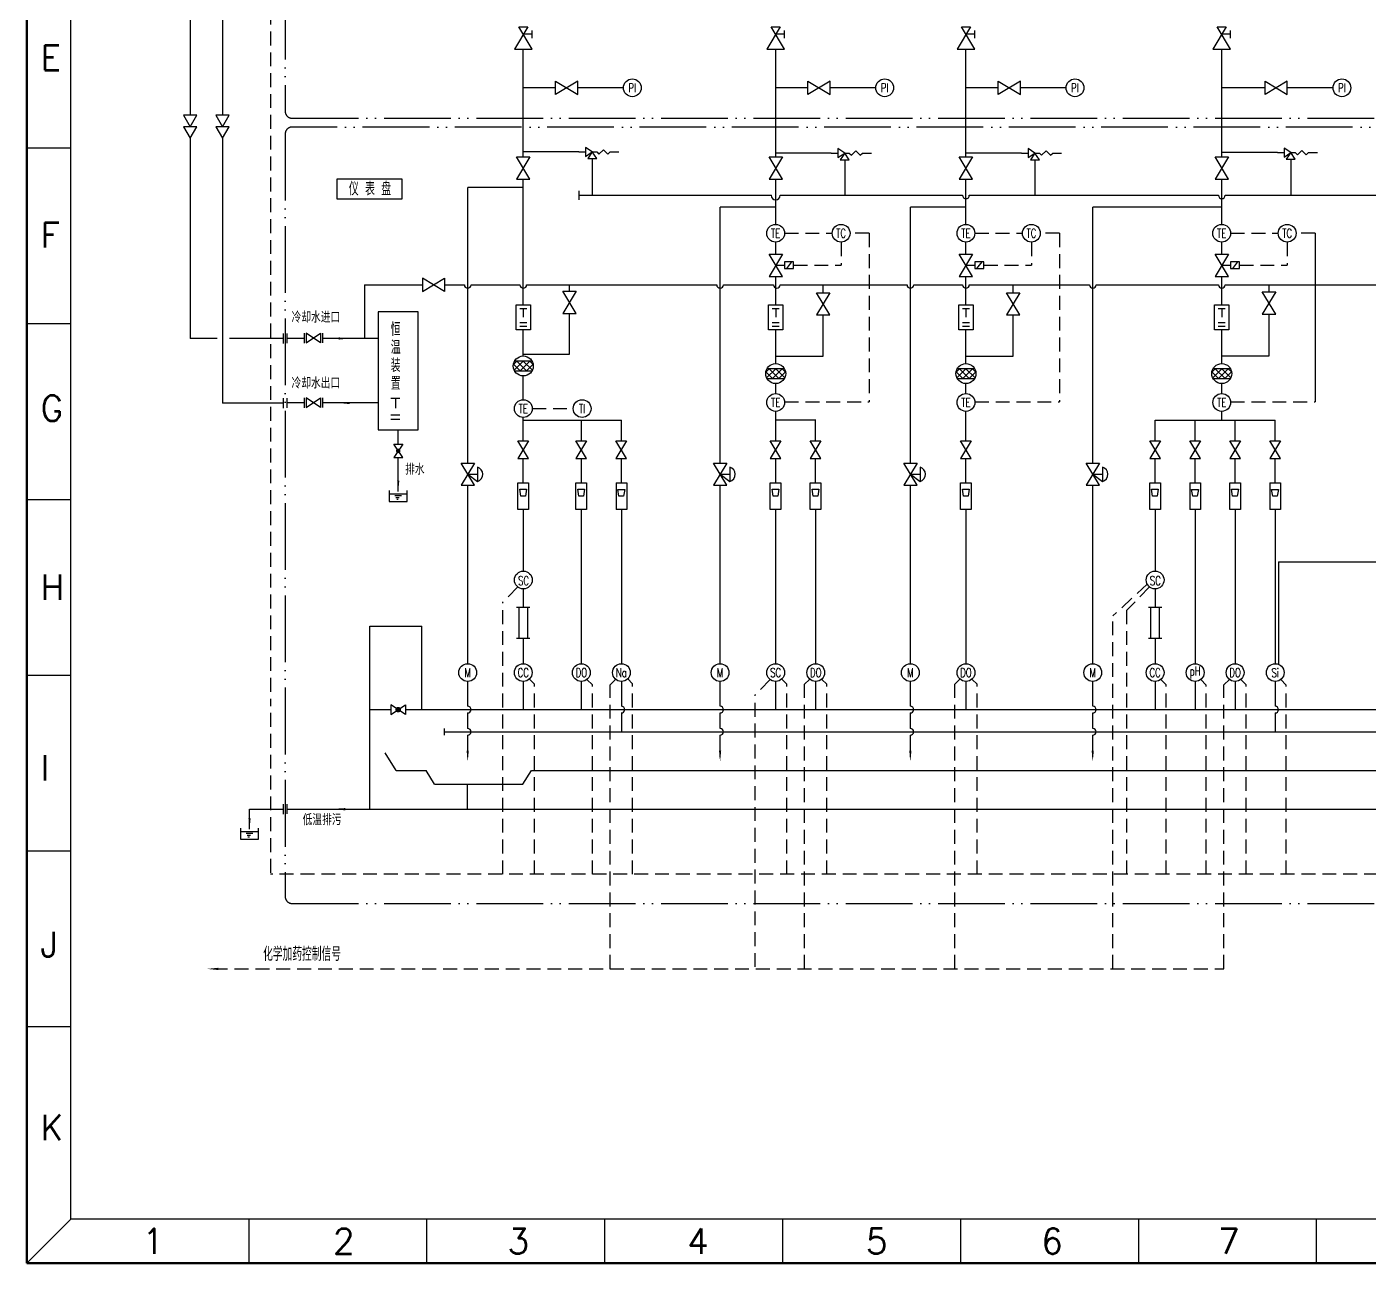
# Model space of a CAD drawing. Extents: x 2841 to 3896, y -1237 to -503.
# Drawn here: x 2840.7 to 3323.5, y -1236.7 to -792 of the extents above; entities that cross this region are included whole.
import ezdxf
from ezdxf.enums import TextEntityAlignment as Align

# ---------------------------------------------------------------- set-up
doc = ezdxf.new("R2010")
doc.units = 0
doc.header["$LTSCALE"] = 10
doc.header["$MEASUREMENT"] = 0
for name, pattern in [('ACAD_ISO05W100', [33, 24, -3, 0, -3, 0, -3]), ('F', [0.75, 0.5, -0.25]), ('K', [2.5, 1.25, -0.25, 0.25, -0.25, 0.25, -0.25])]:
    doc.linetypes.add(name, pattern=pattern)
doc.layers.get('0').update_dxf_attribs({"linetype": 'CONTINUOUS'})
for name, color, linetype in [('01', 7, 'CONTINUOUS'), ('04', 7, 'F'), ('07', 7, 'K'), ('11', 7, 'CONTINUOUS')]:
    doc.layers.add(name, color=color, linetype=linetype)
doc.styles.add('HZ', font='geditxt.shx', dxfattribs={"width": 0.7, "bigfont": 'hztxt1.shx'})
doc.styles.add('样式 2', font='txt.shx', dxfattribs={"height": 2})

# ---------------------------------------------------------------- blocks, each defined once
blk = doc.blocks.new('SLZZ')
for p, q in [((-3, 14), (3, 14)), ((-2, 14), (-2, 0)), ((2, 0), (2, 14)), ((-3, 0), (3, 0))]:
    blk.add_line(p, q)
blk = doc.blocks.new('SZYF')
for p, q in [((-3, 10), (3, 10)), ((3, 10), (-3, 0)), ((3, 0), (-3, 10)), ((-3, 0), (3, 0))]:
    blk.add_line(p, q)
blk = doc.blocks.new('SJYFL')
for p, q in [((2, 10), (-4, 0)), ((4, 0), (-2, 10)), ((-2, 10), (2, 10)), ((3.79, 6.65), (0, 6.67)), ((3.79, 8.29), (3.79, 4.89)), ((-4, 0), (4, 0))]:
    blk.add_line(p, q)
blk = doc.blocks.new('SAQF')
for p, q in [((-6, 0), (-3, 0)), ((-3, 2), (-3, -2)), ((0, 0), (-3, 2)), ((-3, -2), (0, 0)), ((0, 0), (-2, -3)), ((0, 0), (2, 0)), ((2, -3), (0, 0)), ((2, 0), (3, -1)), ((3, -1), (5, 1)), ((5, 1), (7, -1)), ((7, -1), (8, 0)), ((8, 0), (12, 0)), ((-2, -3), (2, -3)), ((0, -3), (0, -5))]:
    blk.add_line(p, q)

msp = doc.modelspace()

# ---------------------------------------------------------------- linework, layer by layer
at = {"color": 7, "linetype": 'ByBlock', "lineweight": 50}
for p, q in [((2840.73, -1236.66), (2840.73, -503.5)), ((3896.23, -1236.66), (2840.73, -1236.66))]:
    msp.add_line(p, q, dxfattribs=at)
at = {"color": 7, "linetype": 'ByBlock', "lineweight": 30}
for p, q in [((2856.53, -1220.86), (2856.53, -519.3)), ((3880.43, -1220.86), (2856.53, -1220.86))]:
    msp.add_line(p, q, dxfattribs=at)
at = {"color": 4}
for p, q in [((2899.47, -602.17), (2899.47, -823.79)), ((2911.11, -619.48), (2911.11, -823.79)), ((2911.11, -805.21), (2911.11, -823.79)), ((2899.47, -832.05), (2899.47, -904.15)), ((2911.11, -832.05), (2911.11, -927.35)), ((2962.15, -884.79), (2962.15, -904.1)), ((2962.15, -884.79), (2982.99, -884.79)), ((2990.99, -884.79), (2998.08, -884.79)), ((3000.48, -884.79), (3018.08, -884.79)), ((3020.48, -884.79), (3088.84, -884.79)), ((3035.88, -887.14), (3035.88, -884.79)), ((3091.25, -884.79), (3109.27, -884.79)), ((3111.68, -884.79), (3157.28, -884.79)), ((3127.07, -887.63), (3127.07, -884.79)), ((3159.68, -884.79), (3177.28, -884.79)), ((3179.68, -884.79), (3222.87, -884.79)), ((3195.5, -887.63), (3195.5, -884.79)), ((3225.27, -884.79), (3269.27, -884.79)), ((3271.67, -884.79), (3332.07, -884.79)), ((3287.46, -887.3), (3287.46, -884.79)), ((3035.88, -909.79), (3035.88, -895.14)), ((3127.07, -910.4), (3127.07, -895.63)), ((3195.5, -910.4), (3195.5, -895.63)), ((3287.46, -910.33), (3287.46, -895.3)), ((2909.12, -904.15), (2899.47, -904.15)), ((2919.1, -904.15), (2913.63, -904.15)), ((2932.85, -904.15), (2919.1, -904.15)), ((2940.41, -904.1), (2934.28, -904.1)), ((2967.08, -904.1), (2947.08, -904.1)), ((3019.27, -909.79), (3035.88, -909.79)), ((3110.04, -910.4), (3127.07, -910.4)), ((3178.47, -910.4), (3195.5, -910.4)), ((3270.47, -910.33), (3287.46, -910.33)), ((2919.03, -927.35), (2911.11, -927.35)), ((2932.85, -927.35), (2919.03, -927.35)), ((2940.41, -927.3), (2934.28, -927.3)), ((2967.08, -927.3), (2947.08, -927.3))]:
    msp.add_line(p, q, dxfattribs=at)
at = {"color": 7, "linetype": 'ByBlock', "lineweight": -3}
for p, q in [((2856.53, -835.67), (2840.73, -835.67)), ((2856.53, -898.88), (2840.73, -898.88)), ((2856.53, -962.08), (2840.73, -962.08)), ((2856.53, -1025.28), (2840.73, -1025.28)), ((2856.53, -1088.49), (2840.73, -1088.49)), ((2856.53, -1151.69), (2840.73, -1151.69)), ((2856.53, -1220.86), (2840.73, -1236.66)), ((2920.52, -1220.86), (2920.52, -1236.66)), ((2920.52, -1220.86), (2920.52, -1236.66)), ((2984.51, -1220.86), (2984.51, -1236.66)), ((3048.51, -1220.86), (3048.51, -1236.66)), ((3112.5, -1220.86), (3112.5, -1236.66)), ((3176.49, -1220.86), (3176.49, -1236.66)), ((3240.49, -1220.86), (3240.49, -1236.66)), ((3304.48, -1220.86), (3304.48, -1236.66))]:
    msp.add_line(p, q, dxfattribs=at)
at = {"color": 0}
for p, q in [((3039.21, -851.01), (3039.21, -854.21)), ((3039.21, -852.61), (3108.57, -852.61)), ((3111.68, -852.61), (3177.28, -852.61)), ((3179.68, -852.61), (3269.27, -852.61)), ((3271.67, -852.61), (3373.27, -852.61)), ((2934.28, -902.36), (2934.28, -905.83)), ((2941.18, -905.72), (2946.39, -902.24)), ((2946.39, -905.72), (2941.18, -902.24)), ((2941.18, -902.24), (2941.18, -905.72)), ((2946.39, -902.24), (2946.39, -905.72)), ((2934.28, -925.56), (2934.28, -929.03)), ((2941.18, -928.92), (2946.39, -925.44)), ((2946.39, -928.92), (2941.18, -925.44)), ((2941.18, -925.44), (2941.18, -928.92)), ((2946.39, -925.44), (2946.39, -928.92)), ((2934.28, -1071.6), (2934.28, -1075.08))]:
    msp.add_line(p, q, dxfattribs=at)
for points in [[(2901.86, -823.79), (2897.09, -823.79), (2899.47, -827.92)], [(2913.49, -823.79), (2908.73, -823.79), (2911.11, -827.92)], [(2901.86, -827.92), (2897.09, -827.92), (2899.47, -832.05)], [(2913.49, -827.92), (2908.73, -827.92), (2911.11, -832.05)]]:
    msp.add_lwpolyline(points, close=True, dxfattribs=at)
at = {"color": 4}
for points in [[(2952.9, -904.1, 0.8, 0, 0), (2956.9, -904.1, 0, 0, 0)], [(2956.87, -927.3, 0.8, 0, 0), (2952.87, -927.3, 0, 0, 0)]]:
    msp.add_lwpolyline(points, format="xyseb", dxfattribs=at)
at = {"color": 0}
for points in [[(2974.29, -955.18, 0.8, 0, 0), (2974.29, -959.18, 0, 0, 0)], [(2920.81, -1076.63, 0.8, 0, 0), (2920.81, -1080.63, 0, 0, 0)]]:
    msp.add_lwpolyline(points, format="xyseb", dxfattribs=at)
for centre in [(3178.48, -852.61), (3270.47, -852.61)]:
    msp.add_arc(centre, 1.2, 180, 0, dxfattribs=at)
at = {"color": 4}
for centre in [(2999.27, -884.79), (3019.28, -884.79), (3090.04, -884.79), (3110.48, -884.79), (3158.47, -884.79), (3178.48, -884.79), (3224.07, -884.79), (3270.47, -884.79)]:
    msp.add_arc(centre, 1.2, 180, 0, dxfattribs=at)
at = {"layer": '01', "color": 0}
for p, q in [((2990.99, -887.19), (2982.99, -882.39)), ((2982.99, -887.19), (2990.99, -882.39)), ((2982.99, -882.39), (2982.99, -887.19)), ((2990.99, -882.39), (2990.99, -887.19)), ((3091.68, -884.79), (3108.57, -884.79)), ((3016.71, -900.94), (3016.71, -891.98)), ((3016.71, -891.98), (3021.83, -891.98)), ((3021.83, -891.98), (3021.83, -900.94)), ((3107.48, -900.94), (3107.48, -891.98)), ((3107.48, -891.98), (3112.6, -891.98)), ((3112.6, -891.98), (3112.6, -900.94)), ((3175.91, -900.94), (3175.91, -891.98)), ((3175.91, -891.98), (3181.03, -891.98)), ((3181.03, -891.98), (3181.03, -900.94)), ((3267.91, -900.94), (3267.91, -891.98)), ((3267.91, -891.98), (3273.03, -891.98)), ((3273.03, -891.98), (3273.03, -900.94)), ((2967.08, -894.51), (2967.08, -936.91)), ((2981.5, -894.51), (2967.08, -894.51)), ((2981.5, -936.91), (2981.5, -894.51)), ((3017.99, -893.26), (3020.55, -893.26)), ((3019.27, -893.26), (3019.27, -896.46)), ((3108.76, -893.26), (3111.32, -893.26)), ((3110.04, -893.26), (3110.04, -896.46)), ((3177.19, -893.26), (3179.75, -893.26)), ((3178.47, -893.26), (3178.47, -896.46)), ((3269.19, -893.26), (3271.75, -893.26)), ((3270.47, -893.26), (3270.47, -896.46)), ((2932.85, -902.35), (2932.85, -905.95)), ((2940.41, -902.23), (2940.41, -905.83)), ((2947.08, -902.24), (2947.08, -905.72)), ((3021.83, -900.94), (3016.71, -900.94)), ((3017.99, -898.38), (3020.55, -898.38)), ((3017.99, -899.66), (3020.55, -899.66)), ((3112.6, -900.94), (3107.48, -900.94)), ((3108.76, -898.38), (3111.32, -898.38)), ((3108.76, -899.66), (3111.32, -899.66)), ((3181.03, -900.94), (3175.91, -900.94)), ((3177.19, -898.38), (3179.75, -898.38)), ((3177.19, -899.66), (3179.75, -899.66)), ((3273.03, -900.94), (3267.91, -900.94)), ((3269.19, -898.38), (3271.75, -898.38)), ((3269.19, -899.66), (3271.75, -899.66)), ((2932.85, -925.55), (2932.85, -929.15)), ((2940.41, -925.43), (2940.41, -929.03)), ((2947.08, -925.44), (2947.08, -928.92)), ((2971.66, -925.51), (2974.86, -925.51)), ((2973.26, -925.51), (2973.26, -929.19)), ((2971.66, -931.55), (2974.86, -931.55)), ((2971.66, -933.15), (2974.86, -933.15)), ((2967.08, -936.91), (2981.5, -936.91)), ((2964.11, -1073.39), (2964.11, -1007.55)), ((2964.11, -1007.55), (2982.73, -1007.55)), ((2982.73, -1037.59), (2982.73, -1007.55)), ((2982.73, -1037.59), (3826.88, -1037.59)), ((2990.82, -1044.39), (2990.82, -1046.79)), ((2990.82, -1045.59), (3837.97, -1045.59)), ((2973.54, -1059.49), (2969.54, -1053.09)), ((2973.54, -1059.49), (2984.35, -1059.49)), ((2987.39, -1064.36), (2984.35, -1059.49)), ((3019.16, -1064.36), (3022.2, -1059.49)), ((3022.2, -1059.49), (3760.16, -1059.49)), ((2987.39, -1064.36), (3019.16, -1064.36)), ((2999.09, -1064.36), (2999.09, -1073.39)), ((2932.85, -1071.59), (2932.85, -1075.19)), ((2920.81, -1073.39), (2932.85, -1073.39)), ((2920.81, -1080.63), (2920.81, -1073.39)), ((2934.28, -1073.39), (3837.97, -1073.39))]:
    msp.add_line(p, q, dxfattribs=at)
at = {"layer": '01'}
msp.add_arc((3110.05, -852.61), 1.63, 180, 0, dxfattribs=at)
at = {"layer": '04', "color": 6}
for p, q in [((2928.33, -771.19), (2928.33, -1036.39)), ((3017.31, -993.47), (3011.9, -998.96)), ((3243.69, -992.48), (3231.32, -1003.84)), ((3244.53, -993.47), (3236.27, -1001.86)), ((3011.9, -1096.82), (3011.9, -998.96)), ((3231.32, -1130.83), (3231.32, -1003.84)), ((3236.27, -1096.82), (3236.27, -1001.86)), ((3021.51, -1026.65), (3023.25, -1028.39)), ((3042.18, -1026.74), (3044.12, -1028.68)), ((3052.49, -1026.71), (3050.52, -1028.68)), ((3056.81, -1026.56), (3058.55, -1028.3)), ((3108.05, -1026.79), (3102.65, -1032.27)), ((3112.28, -1026.65), (3114.02, -1028.39)), ((3122.16, -1026.72), (3120.42, -1028.46)), ((3126.68, -1026.72), (3128.42, -1028.46)), ((3176.19, -1026.72), (3174.45, -1028.46)), ((3180.71, -1026.72), (3182.45, -1028.46)), ((3248.53, -1026.74), (3250.47, -1028.68)), ((3262.89, -1026.77), (3264.87, -1028.75)), ((3273.22, -1026.71), (3271.25, -1028.68)), ((3277.3, -1026.74), (3279.25, -1028.68)), ((3291.69, -1026.77), (3293.67, -1028.75)), ((3023.25, -1096.82), (3023.25, -1028.39)), ((3044.12, -1096.82), (3044.12, -1028.68)), ((3050.52, -1130.83), (3050.52, -1028.68)), ((3058.55, -1096.82), (3058.55, -1028.3)), ((3102.65, -1130.13), (3102.65, -1032.27)), ((3114.02, -1096.82), (3114.02, -1028.39)), ((3120.42, -1130.83), (3120.42, -1028.46)), ((3128.42, -1096.82), (3128.42, -1028.46)), ((3174.45, -1130.83), (3174.45, -1028.46)), ((3182.45, -1096.82), (3182.45, -1028.46)), ((3250.47, -1096.82), (3250.47, -1028.68)), ((3264.87, -1096.82), (3264.87, -1028.75)), ((3271.25, -1130.83), (3271.25, -1028.68)), ((3279.25, -1096.82), (3279.25, -1028.68)), ((3293.67, -1096.82), (3293.67, -1028.75)), ((2928.33, -1038.79), (2928.33, -1096.82)), ((3821.65, -1096.82), (2928.33, -1096.82)), ((2907.94, -1130.83), (3271.25, -1130.83))]:
    msp.add_line(p, q, dxfattribs=at)
at = {"layer": '04', "color": 0}
for p, q in [((3113.22, -866.26), (3130.37, -866.26)), ((3143.63, -866.26), (3136.77, -866.26)), ((3143.63, -866.26), (3143.63, -926.83)), ((3181.65, -866.26), (3198.8, -866.26)), ((3212.06, -866.26), (3205.2, -866.26)), ((3212.06, -866.26), (3212.06, -926.83)), ((3273.65, -866.26), (3290.8, -866.26)), ((3304.06, -866.26), (3297.2, -866.26)), ((3133.57, -869.46), (3133.57, -877.75)), ((3202, -869.46), (3202, -877.75)), ((3294, -869.46), (3294, -877.75)), ((3116.45, -877.75), (3133.57, -877.75)), ((3184.88, -877.75), (3202, -877.75)), ((3276.87, -877.75), (3294, -877.75)), ((3113.24, -926.83), (3143.63, -926.83)), ((3181.67, -926.83), (3212.06, -926.83)), ((3273.67, -926.83), (3304.06, -926.83)), ((3022.47, -929.32), (3037.23, -929.32))]:
    msp.add_line(p, q, dxfattribs=at)
at = {"layer": '04', "color": 6}
msp.add_lwpolyline([(2909.54, -1130.83, 0.8, 0, 0), (2905.54, -1130.83, 0, 0, 0)], format="xyseb", dxfattribs=at)
at = {"layer": '07', "color": 0, "linetype": 'ACAD_ISO05W100', "ltscale": 0.1}
for p, q in [((2933.65, -646.96), (2933.65, -822.47)), ((2936.05, -824.87), (3732.41, -824.88))]:
    msp.add_line(p, q, dxfattribs=at)
msp.add_lwpolyline([(2936.05, -1107.28), (3848.68, -1107.28, 0.414214), (3851.08, -1104.88), (3851.08, -830.48, 0.414214), (3848.68, -828.08), (2936.05, -828.08, 0.414214), (2933.65, -830.48), (2933.65, -1104.88, 0.414214)], format="xyb", close=True, dxfattribs=at)
at = {"layer": '07', "color": 0}
for points in [[(2971.09, -958.78), (2971.09, -962.78), (2977.49, -962.78), (2977.49, -958.78)], [(2917.61, -1080.23), (2917.61, -1084.23), (2924.01, -1084.23), (2924.01, -1080.23)]]:
    msp.add_lwpolyline(points, dxfattribs=at)
msp.add_arc((2936.05, -822.47), 2.4, 179.9462, 270, dxfattribs=at)
at = {"layer": '11', "color": 3}
for p, q in [((3019.28, -838.76), (3019.28, -800.02)), ((3110.05, -838.76), (3110.05, -800.02)), ((3178.48, -838.76), (3178.48, -800.02)), ((3270.48, -838.76), (3270.48, -800.02)), ((3019.28, -891.98), (3019.28, -846.76)), ((3110.05, -863.06), (3110.05, -846.76)), ((3178.48, -863.06), (3178.48, -846.76)), ((3270.47, -863.06), (3270.47, -846.76)), ((2999.28, -948.91), (2999.28, -849.74)), ((3019.28, -849.74), (2999.28, -849.74)), ((3090.05, -948.91), (3090.05, -856.82)), ((3110.05, -856.82), (3090.05, -856.82)), ((3158.48, -948.91), (3158.48, -856.82)), ((3178.48, -856.82), (3158.48, -856.82)), ((3224.07, -948.91), (3224.07, -856.82)), ((3270.47, -856.82), (3224.07, -856.82)), ((3019.27, -910.39), (3019.27, -900.94)), ((3019.27, -926.12), (3019.27, -917.59)), ((3110.04, -940.91), (3110.04, -930.31)), ((3178.47, -940.91), (3178.47, -930.31)), ((3019.25, -933.51), (3054.55, -933.51)), ((3019.27, -940.91), (3019.27, -932.52)), ((3040.15, -940.91), (3040.15, -933.51)), ((3054.55, -940.91), (3054.55, -933.51)), ((3124.43, -933.51), (3110.04, -933.51)), ((3124.42, -940.91), (3124.42, -933.51)), ((3019.27, -955.99), (3019.27, -947.31)), ((3040.15, -955.99), (3040.15, -947.31)), ((3054.55, -956.05), (3054.55, -947.31)), ((3110.04, -955.99), (3110.04, -947.31)), ((3124.42, -955.99), (3124.42, -947.31)), ((3178.47, -955.99), (3178.47, -947.31)), ((2999.28, -1021.06), (2999.28, -956.91)), ((3090.05, -1021.06), (3090.05, -956.91)), ((3158.48, -1021.06), (3158.48, -956.91)), ((3224.07, -1021.06), (3224.07, -956.91)), ((3019.25, -965.59), (3019.25, -987.75)), ((3040.12, -965.59), (3040.12, -1021)), ((3054.55, -965.65), (3054.55, -1021.06)), ((3110.02, -965.59), (3110.02, -1021.06)), ((3124.42, -965.65), (3124.42, -1021.06)), ((3178.45, -965.59), (3178.45, -1021.06)), ((3290.87, -984.47), (3332.07, -984.47)), ((3290.87, -984.47), (3290.87, -1021.29)), ((3019.25, -994.15), (3019.25, -1000.74)), ((3019.25, -1011.94), (3019.25, -1021.06)), ((2999.28, -1036.39), (2999.28, -1027.46)), ((3090.05, -1036.39), (3090.05, -1027.46)), ((3158.48, -1036.39), (3158.48, -1027.46)), ((3224.07, -1036.39), (3224.07, -1027.46)), ((2999.28, -1044.39), (2999.28, -1038.79)), ((3090.05, -1044.39), (3090.05, -1038.79)), ((3158.48, -1044.39), (3158.48, -1038.79)), ((3224.07, -1044.39), (3224.07, -1038.79)), ((2999.28, -1054.69), (2999.28, -1046.79)), ((3090.05, -1054.69), (3090.05, -1046.79)), ((3158.48, -1054.69), (3158.48, -1046.79)), ((3224.07, -1054.69), (3224.07, -1046.79))]:
    msp.add_line(p, q, dxfattribs=at)
at = {"layer": '11', "color": 0}
for p, q in [((3030.85, -813.94), (3019.28, -813.94)), ((3038.85, -811.54), (3030.85, -816.34)), ((3030.85, -811.54), (3038.85, -816.34)), ((3030.85, -816.34), (3030.85, -811.54)), ((3038.85, -816.34), (3038.85, -811.54)), ((3055.28, -813.94), (3038.85, -813.94)), ((3121.62, -813.94), (3110.05, -813.94)), ((3129.62, -811.54), (3121.62, -816.34)), ((3121.62, -811.54), (3129.62, -816.34)), ((3121.62, -816.34), (3121.62, -811.54)), ((3129.62, -816.34), (3129.62, -811.54)), ((3146.05, -813.94), (3129.62, -813.94)), ((3190.05, -813.94), (3178.48, -813.94)), ((3198.05, -811.54), (3190.05, -816.34)), ((3190.05, -811.54), (3198.05, -816.34)), ((3190.05, -816.34), (3190.05, -811.54)), ((3198.05, -816.34), (3198.05, -811.54)), ((3214.48, -813.94), (3198.05, -813.94)), ((3286.05, -813.94), (3270.48, -813.94)), ((3286.05, -811.54), (3294.05, -816.34)), ((3294.05, -811.54), (3286.05, -816.34)), ((3286.05, -816.34), (3286.05, -811.54)), ((3294.05, -816.34), (3294.05, -811.54)), ((3310.48, -813.94), (3294.05, -813.94)), ((3016.88, -838.76), (3021.68, -838.76)), ((3021.68, -846.76), (3016.88, -838.76)), ((3021.68, -838.76), (3016.88, -846.76)), ((3039.28, -837.01), (3019.28, -837.01)), ((3107.65, -838.76), (3112.45, -838.76)), ((3112.45, -846.76), (3107.65, -838.76)), ((3112.45, -838.76), (3107.65, -846.76)), ((3130.05, -837.42), (3110.05, -837.42)), ((3176.08, -838.76), (3180.88, -838.76)), ((3180.88, -846.76), (3176.08, -838.76)), ((3180.88, -838.76), (3176.08, -846.76)), ((3198.48, -837.42), (3178.48, -837.42)), ((3268.07, -838.76), (3272.87, -838.76)), ((3272.87, -838.76), (3268.07, -846.76)), ((3272.87, -846.76), (3268.07, -838.76)), ((3290.47, -837.26), (3270.47, -837.26)), ((3044.08, -841.01), (3044.08, -852.61)), ((3134.85, -841.42), (3134.85, -852.61)), ((3203.28, -841.42), (3203.28, -852.61)), ((3295.27, -841.26), (3295.27, -852.61)), ((3016.88, -846.76), (3021.68, -846.76)), ((3107.65, -846.76), (3112.45, -846.76)), ((3176.08, -846.76), (3180.88, -846.76)), ((3268.07, -846.76), (3272.87, -846.76)), ((3304.06, -866.26), (3304.06, -926.83)), ((3110.05, -873.75), (3110.05, -869.46)), ((3178.48, -873.75), (3178.48, -869.46)), ((3270.47, -873.75), (3270.47, -869.46)), ((3110.05, -877.75), (3113.25, -877.75)), ((3116.45, -876.55), (3113.25, -876.55)), ((3113.25, -876.55), (3113.25, -878.95)), ((3115.76, -876.55), (3113.88, -878.95)), ((3116.45, -878.95), (3116.45, -876.55)), ((3178.48, -877.75), (3181.68, -877.75)), ((3184.88, -876.55), (3181.68, -876.55)), ((3181.68, -876.55), (3181.68, -878.95)), ((3184.19, -876.55), (3182.31, -878.95)), ((3184.88, -878.95), (3184.88, -876.55)), ((3270.47, -877.75), (3273.67, -877.75)), ((3276.87, -876.55), (3273.67, -876.55)), ((3273.67, -876.55), (3273.67, -878.95)), ((3276.19, -876.55), (3274.31, -878.95)), ((3276.87, -878.95), (3276.87, -876.55)), ((3110.05, -891.98), (3110.05, -881.75)), ((3113.25, -878.95), (3116.45, -878.95)), ((3178.48, -891.98), (3178.48, -881.75)), ((3181.68, -878.95), (3184.88, -878.95)), ((3270.47, -891.98), (3270.47, -881.75)), ((3273.67, -878.95), (3276.87, -878.95)), ((3033.48, -887.14), (3038.28, -887.14)), ((3038.28, -887.14), (3033.48, -895.14)), ((3038.28, -895.14), (3033.48, -887.14)), ((3124.67, -887.63), (3129.47, -887.63)), ((3129.47, -887.63), (3124.67, -895.63)), ((3129.47, -895.63), (3124.67, -887.63)), ((3193.1, -887.63), (3197.9, -887.63)), ((3197.9, -887.63), (3193.1, -895.63)), ((3197.9, -895.63), (3193.1, -887.63)), ((3285.06, -887.3), (3289.86, -887.3)), ((3289.86, -895.3), (3285.06, -887.3)), ((3289.86, -887.3), (3285.06, -895.3)), ((3033.48, -895.14), (3038.28, -895.14)), ((3124.67, -895.63), (3129.47, -895.63)), ((3193.1, -895.63), (3197.9, -895.63)), ((3285.06, -895.3), (3289.86, -895.3)), ((3110.04, -913.12), (3110.04, -900.94)), ((3178.47, -913.12), (3178.47, -900.94)), ((3270.47, -913.12), (3270.47, -900.94)), ((3015.71, -913.46), (3016.94, -912.23)), ((3016.01, -915.5), (3019.28, -912.23)), ((3022.41, -912.23), (3016.13, -912.23)), ((3020.45, -915.75), (3016.93, -912.23)), ((3018.09, -915.75), (3021.61, -912.23)), ((3022.54, -915.5), (3019.27, -912.23)), ((3022.84, -913.46), (3021.6, -912.23)), ((3110.04, -910.4), (3127.07, -910.4)), ((3018.12, -915.75), (3015.73, -913.36)), ((3016.13, -915.75), (3022.41, -915.75)), ((3020.42, -915.75), (3022.82, -913.35)), ((3106.48, -916.19), (3107.71, -914.96)), ((3108.89, -918.48), (3106.5, -916.09)), ((3106.78, -918.23), (3110.05, -914.96)), ((3113.18, -914.96), (3106.9, -914.96)), ((3111.22, -918.48), (3107.7, -914.96)), ((3108.86, -918.48), (3112.38, -914.96)), ((3113.31, -918.24), (3110.04, -914.96)), ((3111.19, -918.48), (3113.59, -916.09)), ((3113.61, -916.2), (3112.37, -914.96)), ((3174.91, -916.19), (3176.14, -914.96)), ((3177.32, -918.48), (3174.93, -916.09)), ((3175.21, -918.23), (3178.48, -914.96)), ((3181.61, -914.96), (3175.33, -914.96)), ((3179.65, -918.48), (3176.13, -914.96)), ((3177.29, -918.48), (3180.81, -914.96)), ((3181.74, -918.24), (3178.47, -914.96)), ((3179.62, -918.48), (3182.02, -916.09)), ((3182.04, -916.2), (3180.8, -914.96)), ((3266.91, -916.19), (3268.14, -914.96)), ((3269.32, -918.48), (3266.93, -916.09)), ((3267.21, -918.23), (3270.48, -914.96)), ((3273.61, -914.96), (3267.33, -914.96)), ((3271.65, -918.48), (3268.13, -914.96)), ((3269.29, -918.48), (3272.81, -914.96)), ((3273.74, -918.24), (3270.47, -914.96)), ((3271.62, -918.48), (3274.02, -916.09)), ((3274.04, -916.2), (3272.8, -914.96)), ((3106.9, -918.48), (3113.18, -918.48)), ((3110.04, -923.91), (3110.04, -920.32)), ((3110.04, -923.91), (3110.04, -921.03)), ((3175.33, -918.48), (3181.61, -918.48)), ((3178.47, -923.91), (3178.47, -920.32)), ((3178.47, -923.91), (3178.47, -921.03)), ((3267.33, -918.48), (3273.61, -918.48)), ((3270.47, -923.91), (3270.47, -920.32)), ((3270.47, -923.91), (3270.47, -921.03)), ((3270.47, -933.51), (3270.47, -930.31)), ((3246.47, -933.51), (3289.67, -933.51)), ((3246.47, -940.91), (3246.47, -933.51)), ((3260.87, -940.91), (3260.87, -933.51)), ((3275.27, -940.91), (3275.27, -933.51)), ((3289.67, -940.91), (3289.67, -933.51)), ((2974.29, -942.15), (2974.29, -936.91)), ((2975.89, -942.15), (2972.69, -946.95)), ((2975.89, -946.95), (2972.69, -942.15)), ((2972.69, -942.15), (2975.89, -942.15)), ((2972.69, -946.95), (2975.89, -946.95)), ((2974.29, -959.18), (2974.29, -946.95)), ((3002.75, -950.34), (3002.75, -955.48)), ((3093.52, -950.34), (3093.52, -955.48)), ((3161.95, -950.34), (3161.95, -955.48)), ((3227.55, -950.34), (3227.55, -955.48)), ((3246.5, -955.99), (3246.5, -947.31)), ((3260.87, -956.05), (3260.87, -947.31)), ((3275.27, -955.99), (3275.27, -947.31)), ((3289.67, -956.05), (3289.67, -947.31)), ((2999.28, -952.91), (3002.75, -955.48)), ((2999.28, -952.91), (3002.75, -952.91)), ((3090.05, -952.91), (3093.52, -955.48)), ((3090.05, -952.91), (3093.52, -952.91)), ((3158.48, -952.91), (3161.95, -955.48)), ((3158.48, -952.91), (3161.95, -952.91)), ((3224.07, -952.91), (3227.55, -955.48)), ((3224.07, -952.91), (3227.55, -952.91)), ((2971.41, -959.98), (2977.17, -959.98)), ((2973.08, -960.62), (2975.5, -960.62)), ((3017.33, -955.99), (3021.17, -955.99)), ((3017.33, -965.59), (3017.33, -955.99)), ((3017.98, -958.34), (3020.43, -958.34)), ((3018.39, -960.79), (3017.98, -958.34)), ((3020.43, -958.34), (3020.02, -960.79)), ((3021.17, -955.99), (3021.17, -965.59)), ((3038.2, -955.99), (3042.04, -955.99)), ((3038.2, -965.59), (3038.2, -955.99)), ((3039.27, -960.79), (3038.86, -958.34)), ((3038.86, -958.34), (3041.31, -958.34)), ((3041.31, -958.34), (3040.9, -960.79)), ((3042.04, -955.99), (3042.04, -965.59)), ((3052.63, -956.05), (3056.47, -956.05)), ((3052.63, -956.05), (3052.63, -965.65)), ((3053.28, -958.4), (3055.73, -958.4)), ((3053.69, -960.85), (3053.28, -958.4)), ((3055.73, -958.4), (3055.32, -960.85)), ((3056.47, -956.05), (3056.47, -965.65)), ((3108.1, -955.99), (3111.94, -955.99)), ((3108.1, -965.59), (3108.1, -955.99)), ((3109.16, -960.79), (3108.75, -958.34)), ((3108.75, -958.34), (3111.2, -958.34)), ((3111.2, -958.34), (3110.79, -960.79)), ((3111.94, -955.99), (3111.94, -965.59)), ((3122.47, -955.99), (3126.31, -955.99)), ((3122.47, -965.59), (3122.47, -955.99)), ((3123.54, -960.79), (3123.13, -958.34)), ((3123.13, -958.34), (3125.58, -958.34)), ((3125.58, -958.34), (3125.17, -960.79)), ((3126.31, -955.99), (3126.31, -965.59)), ((3176.53, -955.99), (3180.37, -955.99)), ((3176.53, -965.59), (3176.53, -955.99)), ((3177.59, -960.79), (3177.18, -958.34)), ((3177.18, -958.34), (3179.63, -958.34)), ((3179.63, -958.34), (3179.22, -960.79)), ((3180.37, -955.99), (3180.37, -965.59)), ((3244.55, -955.99), (3248.39, -955.99)), ((3244.55, -965.59), (3244.55, -955.99)), ((3245.21, -958.34), (3247.65, -958.34)), ((3245.61, -960.79), (3245.21, -958.34)), ((3247.65, -958.34), (3247.25, -960.79)), ((3248.39, -955.99), (3248.39, -965.59)), ((3258.95, -956.05), (3262.79, -956.05)), ((3258.95, -956.05), (3258.95, -965.65)), ((3259.61, -958.4), (3262.05, -958.4)), ((3260.01, -960.85), (3259.61, -958.4)), ((3262.05, -958.4), (3261.65, -960.85)), ((3262.79, -956.05), (3262.79, -965.65)), ((3273.33, -955.99), (3277.17, -955.99)), ((3273.33, -965.59), (3273.33, -955.99)), ((3273.98, -958.34), (3276.43, -958.34)), ((3274.39, -960.79), (3273.98, -958.34)), ((3276.43, -958.34), (3276.02, -960.79)), ((3277.17, -955.99), (3277.17, -965.59)), ((3287.75, -956.05), (3291.59, -956.05)), ((3287.75, -956.05), (3287.75, -965.65)), ((3288.81, -960.85), (3288.41, -958.4)), ((3288.41, -958.4), (3290.85, -958.4)), ((3290.85, -958.4), (3290.45, -960.85)), ((3291.59, -956.05), (3291.59, -965.65)), ((2973.45, -961.26), (2974.63, -961.26)), ((2973.74, -961.9), (2974.24, -961.9)), ((3020.02, -960.79), (3018.39, -960.79)), ((3040.9, -960.79), (3039.27, -960.79)), ((3055.32, -960.85), (3053.69, -960.85)), ((3110.79, -960.79), (3109.16, -960.79)), ((3125.17, -960.79), (3123.54, -960.79)), ((3179.22, -960.79), (3177.59, -960.79)), ((3247.25, -960.79), (3245.61, -960.79)), ((3261.65, -960.85), (3260.01, -960.85)), ((3276.02, -960.79), (3274.39, -960.79)), ((3290.45, -960.85), (3288.81, -960.85)), ((3021.17, -965.59), (3017.33, -965.59)), ((3042.04, -965.59), (3038.2, -965.59)), ((3056.47, -965.65), (3052.63, -965.65)), ((3111.94, -965.59), (3108.1, -965.59)), ((3126.31, -965.59), (3122.47, -965.59)), ((3180.37, -965.59), (3176.53, -965.59)), ((3248.39, -965.59), (3244.55, -965.59)), ((3246.47, -965.59), (3246.47, -987.75)), ((3262.79, -965.65), (3258.95, -965.65)), ((3260.87, -965.65), (3260.87, -1021.06)), ((3277.17, -965.59), (3273.33, -965.59)), ((3275.25, -965.59), (3275.25, -1021.06)), ((3291.59, -965.65), (3287.75, -965.65)), ((3289.67, -965.65), (3289.67, -1021.06)), ((3246.47, -994.15), (3246.47, -1000.74)), ((3246.47, -1011.94), (3246.47, -1021.06)), ((3019.25, -1027.46), (3019.25, -1032.87)), ((3040.12, -1027.4), (3040.12, -1037.59)), ((3054.55, -1027.46), (3054.55, -1036.39)), ((3054.55, -1027.46), (3054.55, -1032.93)), ((3110.02, -1027.46), (3110.02, -1032.87)), ((3124.42, -1027.46), (3124.42, -1037.59)), ((3178.45, -1027.46), (3178.45, -1037.59)), ((3246.47, -1027.46), (3246.47, -1037.59)), ((3260.87, -1027.46), (3260.87, -1037.59)), ((3275.25, -1027.46), (3275.25, -1037.59)), ((3289.67, -1027.46), (3289.67, -1036.39)), ((3019.25, -1032.88), (3019.25, -1037.57)), ((3110.02, -1032.88), (3110.02, -1037.57)), ((2964.11, -1037.59), (2971.68, -1037.59)), ((2976.89, -1037.59), (2982.73, -1037.59)), ((3054.55, -1038.79), (3054.55, -1045.59)), ((3289.67, -1038.79), (3289.67, -1045.59)), ((2917.93, -1081.43), (2923.69, -1081.43)), ((2919.6, -1082.07), (2922.02, -1082.07)), ((2919.97, -1082.71), (2921.15, -1082.71)), ((2920.26, -1083.35), (2920.76, -1083.35))]:
    msp.add_line(p, q, dxfattribs=at)
for points in [[(2952.19, -846.8), (2952.19, -853.84), (2975.75, -853.84), (2975.75, -846.8)], [(3107.65, -881.75), (3112.45, -881.75), (3107.65, -873.75), (3112.45, -873.75)], [(3176.08, -881.75), (3180.88, -881.75), (3176.08, -873.75), (3180.88, -873.75)], [(3268.07, -881.75), (3272.87, -881.75), (3268.07, -873.75), (3272.87, -873.75)], [(3017.33, -947.31), (3021.17, -947.31), (3017.33, -940.91), (3021.17, -940.91)], [(3038.2, -947.31), (3042.04, -947.31), (3038.2, -940.91), (3042.04, -940.91)], [(3052.6, -947.31), (3056.44, -947.31), (3052.6, -940.91), (3056.44, -940.91)], [(3108.1, -947.31), (3111.94, -947.31), (3108.1, -940.91), (3111.94, -940.91)], [(3122.47, -947.31), (3126.31, -947.31), (3122.47, -940.91), (3126.31, -940.91)], [(3176.53, -947.31), (3180.37, -947.31), (3176.53, -940.91), (3180.37, -940.91)], [(3244.55, -947.31), (3248.39, -947.31), (3244.55, -940.91), (3248.39, -940.91)], [(3258.93, -947.31), (3262.77, -947.31), (3258.93, -940.91), (3262.77, -940.91)], [(3273.33, -947.31), (3277.17, -947.31), (3273.33, -940.91), (3277.17, -940.91)], [(3287.73, -947.31), (3291.57, -947.31), (3287.73, -940.91), (3291.57, -940.91)], [(2976.89, -1035.85), (2976.89, -1039.33), (2971.68, -1035.85), (2971.68, -1039.33)]]:
    msp.add_lwpolyline(points, close=True, dxfattribs=at)
for points, const_width in [([(2973.89, -944.55, 1), (2974.69, -944.55, 1)], 0.8), ([(2973.78, -1037.59, 1), (2974.78, -1037.59, 1)], 1)]:
    msp.add_lwpolyline(points, format="xyb", close=True, dxfattribs=dict(at, const_width=const_width))
at = {"layer": '11', "color": 3}
for points in [[(2999.28, -1052.29, 0.8, 0, 0), (2999.28, -1056.29, 0, 0, 0)], [(3090.05, -1052.29, 0.8, 0, 0), (3090.05, -1056.29, 0, 0, 0)], [(3158.48, -1052.29, 0.8, 0, 0), (3158.48, -1056.29, 0, 0, 0)], [(3224.07, -1052.29, 0.8, 0, 0), (3224.07, -1056.29, 0, 0, 0)]]:
    msp.add_lwpolyline(points, format="xyseb", dxfattribs=at)
at = {"layer": '11', "color": 0}
msp.add_lwpolyline([(2955.28, -1073.39, 0.8, 0, 0), (2948.88, -1073.39, 0, 0, 0)], format="xyseb", dxfattribs=at)
for centre, radius in [((3058.48, -813.94), 3.2), ((3149.25, -813.94), 3.2), ((3217.68, -813.94), 3.2), ((3313.68, -813.94), 3.2), ((3110.02, -866.26), 3.2), ((3133.57, -866.26), 3.2), ((3178.45, -866.26), 3.2), ((3202, -866.26), 3.2), ((3270.45, -866.26), 3.2), ((3294, -866.26), 3.2), ((3019.27, -913.99), 3.6), ((3110.04, -916.72), 3.6), ((3178.47, -916.72), 3.6), ((3270.47, -916.72), 3.6), ((3019.27, -929.32), 3.2), ((3040.43, -929.32), 3.2), ((3110.04, -927.11), 3.2), ((3178.47, -927.11), 3.2), ((3270.47, -927.11), 3.2), ((3019.28, -990.95), 3.2), ((3246.5, -990.95), 3.2), ((2999.28, -1024.26), 3.2), ((3019.25, -1024.26), 3.2), ((3040.15, -1024.26), 3.2), ((3054.55, -1024.26), 3.2), ((3090.05, -1024.26), 3.2), ((3110.02, -1024.26), 3.2), ((3124.45, -1024.26), 3.2), ((3158.48, -1024.26), 3.2), ((3178.48, -1024.26), 3.2), ((3224.07, -1024.26), 3.2), ((3246.5, -1024.26), 3.2), ((3260.9, -1024.26), 3.2), ((3275.27, -1024.26), 3.2), ((3289.7, -1024.26), 3.2)]:
    msp.add_circle(centre, radius, dxfattribs=at)
for centre, radius, start, end in [((3002.07, -952.91), 2.66, 284.8799, 75.1201), ((3092.84, -952.91), 2.66, 284.8799, 75.1201), ((3161.27, -952.91), 2.66, 284.8799, 75.1201), ((3226.87, -952.91), 2.66, 284.8799, 75.1201), ((3054.52, -1037.59), 1.2, 270, 88.7437), ((3289.65, -1037.59), 1.2, 270, 88.7437)]:
    msp.add_arc(centre, radius, start, end, dxfattribs=at)
at = {"layer": '11', "color": 3}
for centre in [(2999.25, -1037.59), (3090.02, -1037.59), (3158.45, -1037.59), (3224.05, -1037.59), (2999.25, -1045.59), (3090.02, -1045.59), (3158.45, -1045.59), (3224.05, -1045.59)]:
    msp.add_arc(centre, 1.2, 270, 88.7437, dxfattribs=at)

# ---------------------------------------------------------------- block references
at = {"layer": '11', "color": 0, "xscale": 0.7999999999997272, "yscale": 0.7999999999997272, "zscale": 0.7999999999997272}
for name, p in [('SJYFL', (3019.28, -800.02)), ('SJYFL', (3110.05, -800.02)), ('SJYFL', (3178.48, -800.02)), ('SJYFL', (3270.47, -800.02)), ('SAQF', (3044.08, -837.01)), ('SAQF', (3134.85, -837.42)), ('SAQF', (3203.28, -837.42)), ('SAQF', (3295.27, -837.26)), ('SZYF', (2999.28, -956.91)), ('SZYF', (3090.05, -956.91)), ('SZYF', (3158.48, -956.91)), ('SZYF', (3224.07, -956.91)), ('SLZZ', (3019.25, -1011.94)), ('SLZZ', (3246.47, -1011.94))]:
    msp.add_blockref(name, p, dxfattribs=at)

# ---------------------------------------------------------------- texts
at = {"color": 7, "linetype": 'ByBlock', "lineweight": -3, "style": '样式 2'}
for s, p in [('E', (2845.64, -807.63)), ('F', (2845.64, -871.41)), ('G', (2845.64, -933.73)), ('H', (2845.64, -998.1)), ('I', (2845.64, -1063.05)), ('J', (2845.64, -1126.54)), ('K', (2845.64, -1192.37)), ('1', (2882.25, -1233.29)), ('2', (2950.82, -1233.29)), ('3', (3013.63, -1233.29)), ('4', (3078.19, -1233.29)), ('5', (3142.5, -1233.29)), ('6', (3205.56, -1233.29)), ('7', (3269.12, -1233.29))]:
    msp.add_text(s, height=9.07, dxfattribs=at).set_placement(p)
at = {"layer": '11', "color": 0, "style": 'HZ', "width": 0.7}
for s, p in [('PI', (3058.48, -813.94)), ('PI', (3149.25, -813.94)), ('PI', (3217.68, -813.94)), ('PI', (3313.68, -813.94)), ('TE', (3110.02, -866.26)), ('TC', (3133.57, -866.26)), ('TE', (3178.45, -866.26)), ('TC', (3202, -866.26)), ('TE', (3270.45, -866.26)), ('TC', (3294, -866.26)), ('TE', (3110.04, -927.11)), ('TE', (3178.47, -927.11)), ('TE', (3270.47, -927.11)), ('TE', (3019.27, -929.32)), ('TI', (3040.43, -929.32)), ('SC', (3019.35, -991.21)), ('SC', (3246.58, -991.21)), ('M', (2999.28, -1024.26)), ('CC', (3019.25, -1024.26)), ('DO', (3040.15, -1024.26)), ('Na', (3054.55, -1024.26)), ('M', (3090.05, -1024.26)), ('SC', (3110.02, -1024.26)), ('DO', (3124.45, -1024.26)), ('M', (3158.48, -1024.26)), ('DO', (3178.48, -1024.26)), ('M', (3224.07, -1024.26)), ('CC', (3246.5, -1024.26)), ('pH', (3260.9, -1024.26)), ('DO', (3275.27, -1024.26)), ('Si', (3289.7, -1024.26))]:
    msp.add_text(s, height=3.2, dxfattribs=at).set_placement(p, align=Align.MIDDLE)
for s, height, p in [('仪 表 盘', 4.8, (2956.54, -852.66)), ('冷却水进口', 4, (2935.92, -898.44)), ('恒', 4.8, (2971.6, -903.19)), ('温', 4.8, (2971.6, -909.67)), ('装', 4.8, (2971.6, -916.14)), ('冷却水出口', 4, (2935.92, -922.11)), ('置', 4.8, (2971.6, -922.62)), ('排水', 4, (2976.75, -953.13)), ('低温排污', 4, (2939.91, -1079.15)), ('化学加药控制信号', 5, (2925.71, -1127.96))]:
    msp.add_text(s, height=height, dxfattribs=at).set_placement(p)

doc.saveas('drawing.dxf')
